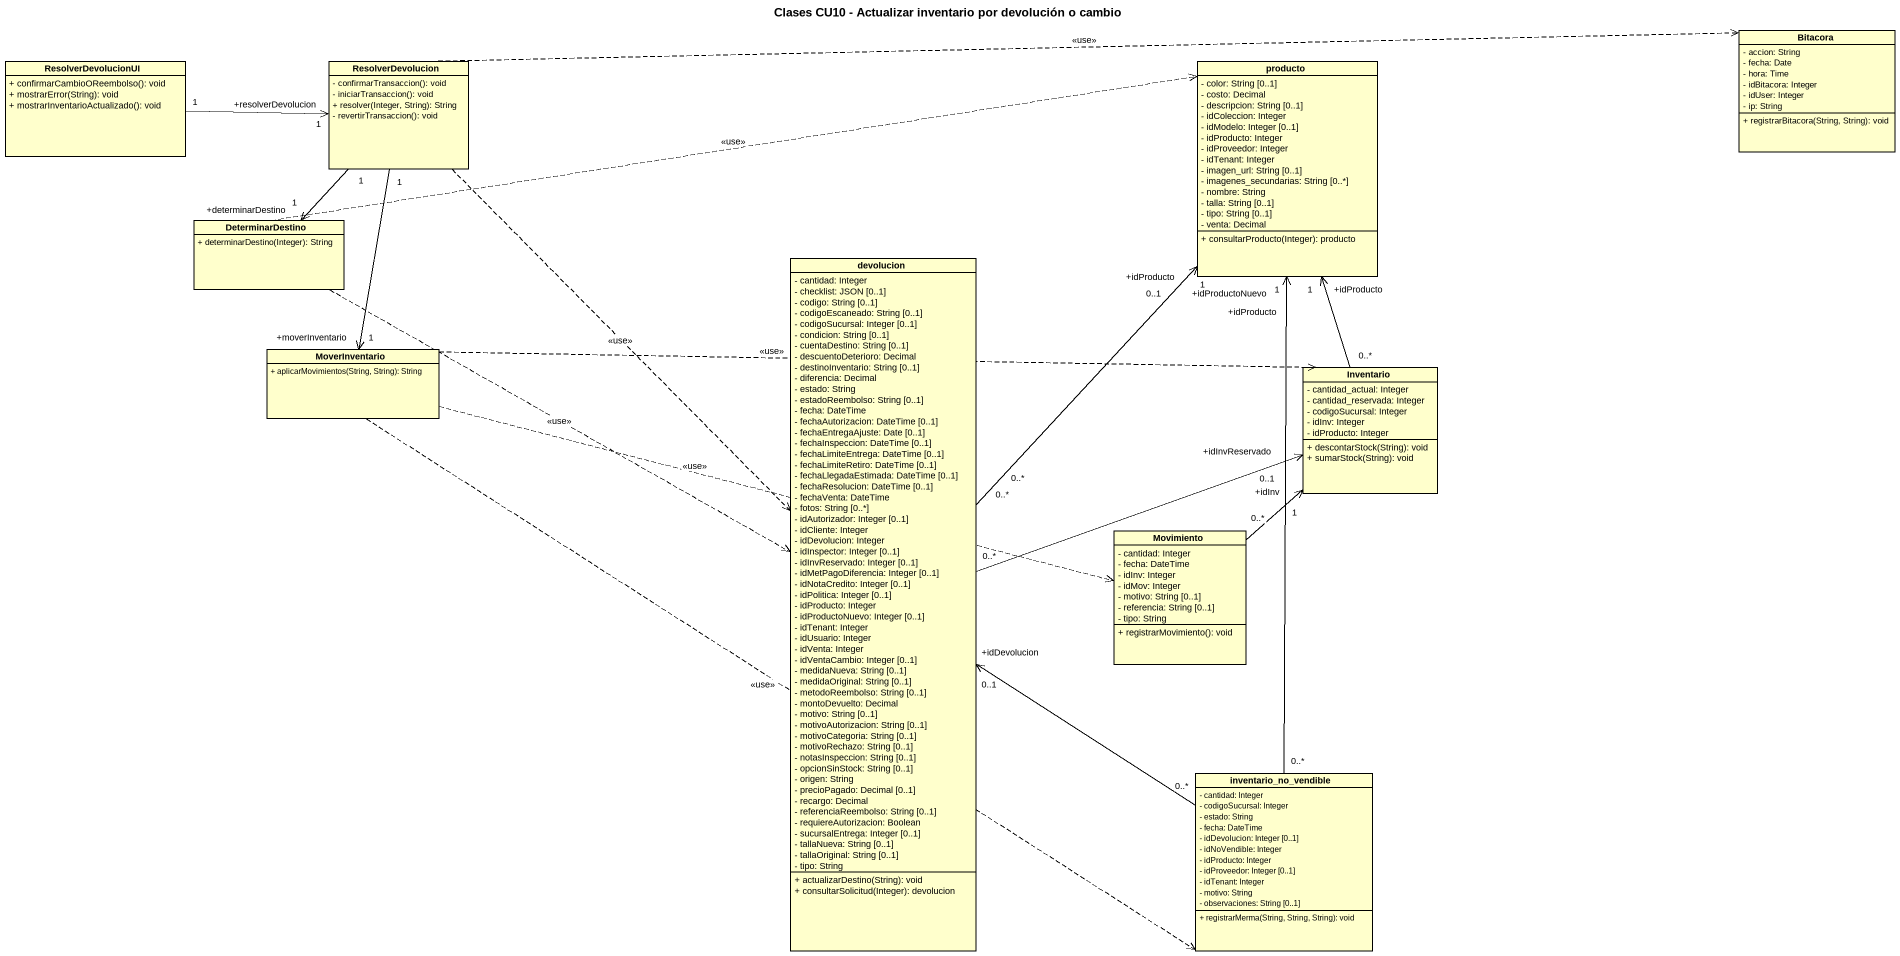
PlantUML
@startuml
title Clases CU10 - Actualizar inventario por devolución o cambio
hide circle
hide empty members
skinparam classAttributeIconSize 0
class Bitacora {
  - accion: String
  - fecha: Date
  - hora: Time
  - idBitacora: Integer
  - idUser: Integer
  - ip: String
  + registrarBitacora(String, String): void
}
class ResolverDevolucionUI {
  + confirmarCambioOReembolso(): void
  + mostrarError(String): void
  + mostrarInventarioActualizado(): void
}
class ResolverDevolucion {
  - confirmarTransaccion(): void
  - iniciarTransaccion(): void
  + resolver(Integer, String): String
  - revertirTransaccion(): void
}
class producto {
  - color: String [0..1]
  - costo: Decimal
  - descripcion: String [0..1]
  - idColeccion: Integer
  - idModelo: Integer [0..1]
  - idProducto: Integer
  - idProveedor: Integer
  - idTenant: Integer
  - imagen_url: String [0..1]
  - imagenes_secundarias: String [0..*]
  - nombre: String
  - talla: String [0..1]
  - tipo: String [0..1]
  - venta: Decimal
  + consultarProducto(Integer): producto
}
class DeterminarDestino {
  + determinarDestino(Integer): String
}
class devolucion {
  - cantidad: Integer
  - checklist: JSON [0..1]
  - codigo: String [0..1]
  - codigoEscaneado: String [0..1]
  - codigoSucursal: Integer [0..1]
  - condicion: String [0..1]
  - cuentaDestino: String [0..1]
  - descuentoDeterioro: Decimal
  - destinoInventario: String [0..1]
  - diferencia: Decimal
  - estado: String
  - estadoReembolso: String [0..1]
  - fecha: DateTime
  - fechaAutorizacion: DateTime [0..1]
  - fechaEntregaAjuste: Date [0..1]
  - fechaInspeccion: DateTime [0..1]
  - fechaLimiteEntrega: DateTime [0..1]
  - fechaLimiteRetiro: DateTime [0..1]
  - fechaLlegadaEstimada: DateTime [0..1]
  - fechaResolucion: DateTime [0..1]
  - fechaVenta: DateTime
  - fotos: String [0..*]
  - idAutorizador: Integer [0..1]
  - idCliente: Integer
  - idDevolucion: Integer
  - idInspector: Integer [0..1]
  - idInvReservado: Integer [0..1]
  - idMetPagoDiferencia: Integer [0..1]
  - idNotaCredito: Integer [0..1]
  - idPolitica: Integer [0..1]
  - idProducto: Integer
  - idProductoNuevo: Integer [0..1]
  - idTenant: Integer
  - idUsuario: Integer
  - idVenta: Integer
  - idVentaCambio: Integer [0..1]
  - medidaNueva: String [0..1]
  - medidaOriginal: String [0..1]
  - metodoReembolso: String [0..1]
  - montoDevuelto: Decimal
  - motivo: String [0..1]
  - motivoAutorizacion: String [0..1]
  - motivoCategoria: String [0..1]
  - motivoRechazo: String [0..1]
  - notasInspeccion: String [0..1]
  - opcionSinStock: String [0..1]
  - origen: String
  - precioPagado: Decimal [0..1]
  - recargo: Decimal
  - referenciaReembolso: String [0..1]
  - requiereAutorizacion: Boolean
  - sucursalEntrega: Integer [0..1]
  - tallaNueva: String [0..1]
  - tallaOriginal: String [0..1]
  - tipo: String
  + actualizarDestino(String): void
  + consultarSolicitud(Integer): devolucion
}
class MoverInventario {
  + aplicarMovimientos(String, String): String
}
class Inventario {
  - cantidad_actual: Integer
  - cantidad_reservada: Integer
  - codigoSucursal: Integer
  - idInv: Integer
  - idProducto: Integer
  + descontarStock(String): void
  + sumarStock(String): void
}
class Movimiento {
  - cantidad: Integer
  - fecha: DateTime
  - idInv: Integer
  - idMov: Integer
  - motivo: String [0..1]
  - referencia: String [0..1]
  - tipo: String
  + registrarMovimiento(): void
}
class inventario_no_vendible {
  - cantidad: Integer
  - codigoSucursal: Integer
  - estado: String
  - fecha: DateTime
  - idDevolucion: Integer [0..1]
  - idNoVendible: Integer
  - idProducto: Integer
  - idProveedor: Integer [0..1]
  - idTenant: Integer
  - motivo: String
  - observaciones: String [0..1]
  + registrarMerma(String, String, String): void
}
ResolverDevolucionUI "1" -right-> "+resolverDevolucion\n1" ResolverDevolucion
ResolverDevolucion .right.> Bitacora : <<use>>
ResolverDevolucion "1" --> "+determinarDestino\n1" DeterminarDestino
ResolverDevolucion ..> devolucion : <<use>>
ResolverDevolucion "1" --> "+moverInventario\n1" MoverInventario
DeterminarDestino .right.> producto : <<use>>
DeterminarDestino .right.> devolucion : <<use>>
devolucion "0..*" -up-> "+idProducto\n1" producto
devolucion "0..*" -up-> "+idProductoNuevo\n0..1" producto
devolucion "0..*" -right-> "+idInvReservado\n0..1" Inventario
MoverInventario .right.> Inventario : <<use>>
MoverInventario .right.> Movimiento : <<use>>
MoverInventario .right.> inventario_no_vendible : <<use>>
Inventario "0..*" -up-> "+idProducto\n1" producto
Movimiento "0..*" -up-> "+idInv\n1" Inventario
inventario_no_vendible "0..*" -up-> "+idProducto\n1" producto
inventario_no_vendible "0..*" -up-> "+idDevolucion\n0..1" devolucion
@enduml
